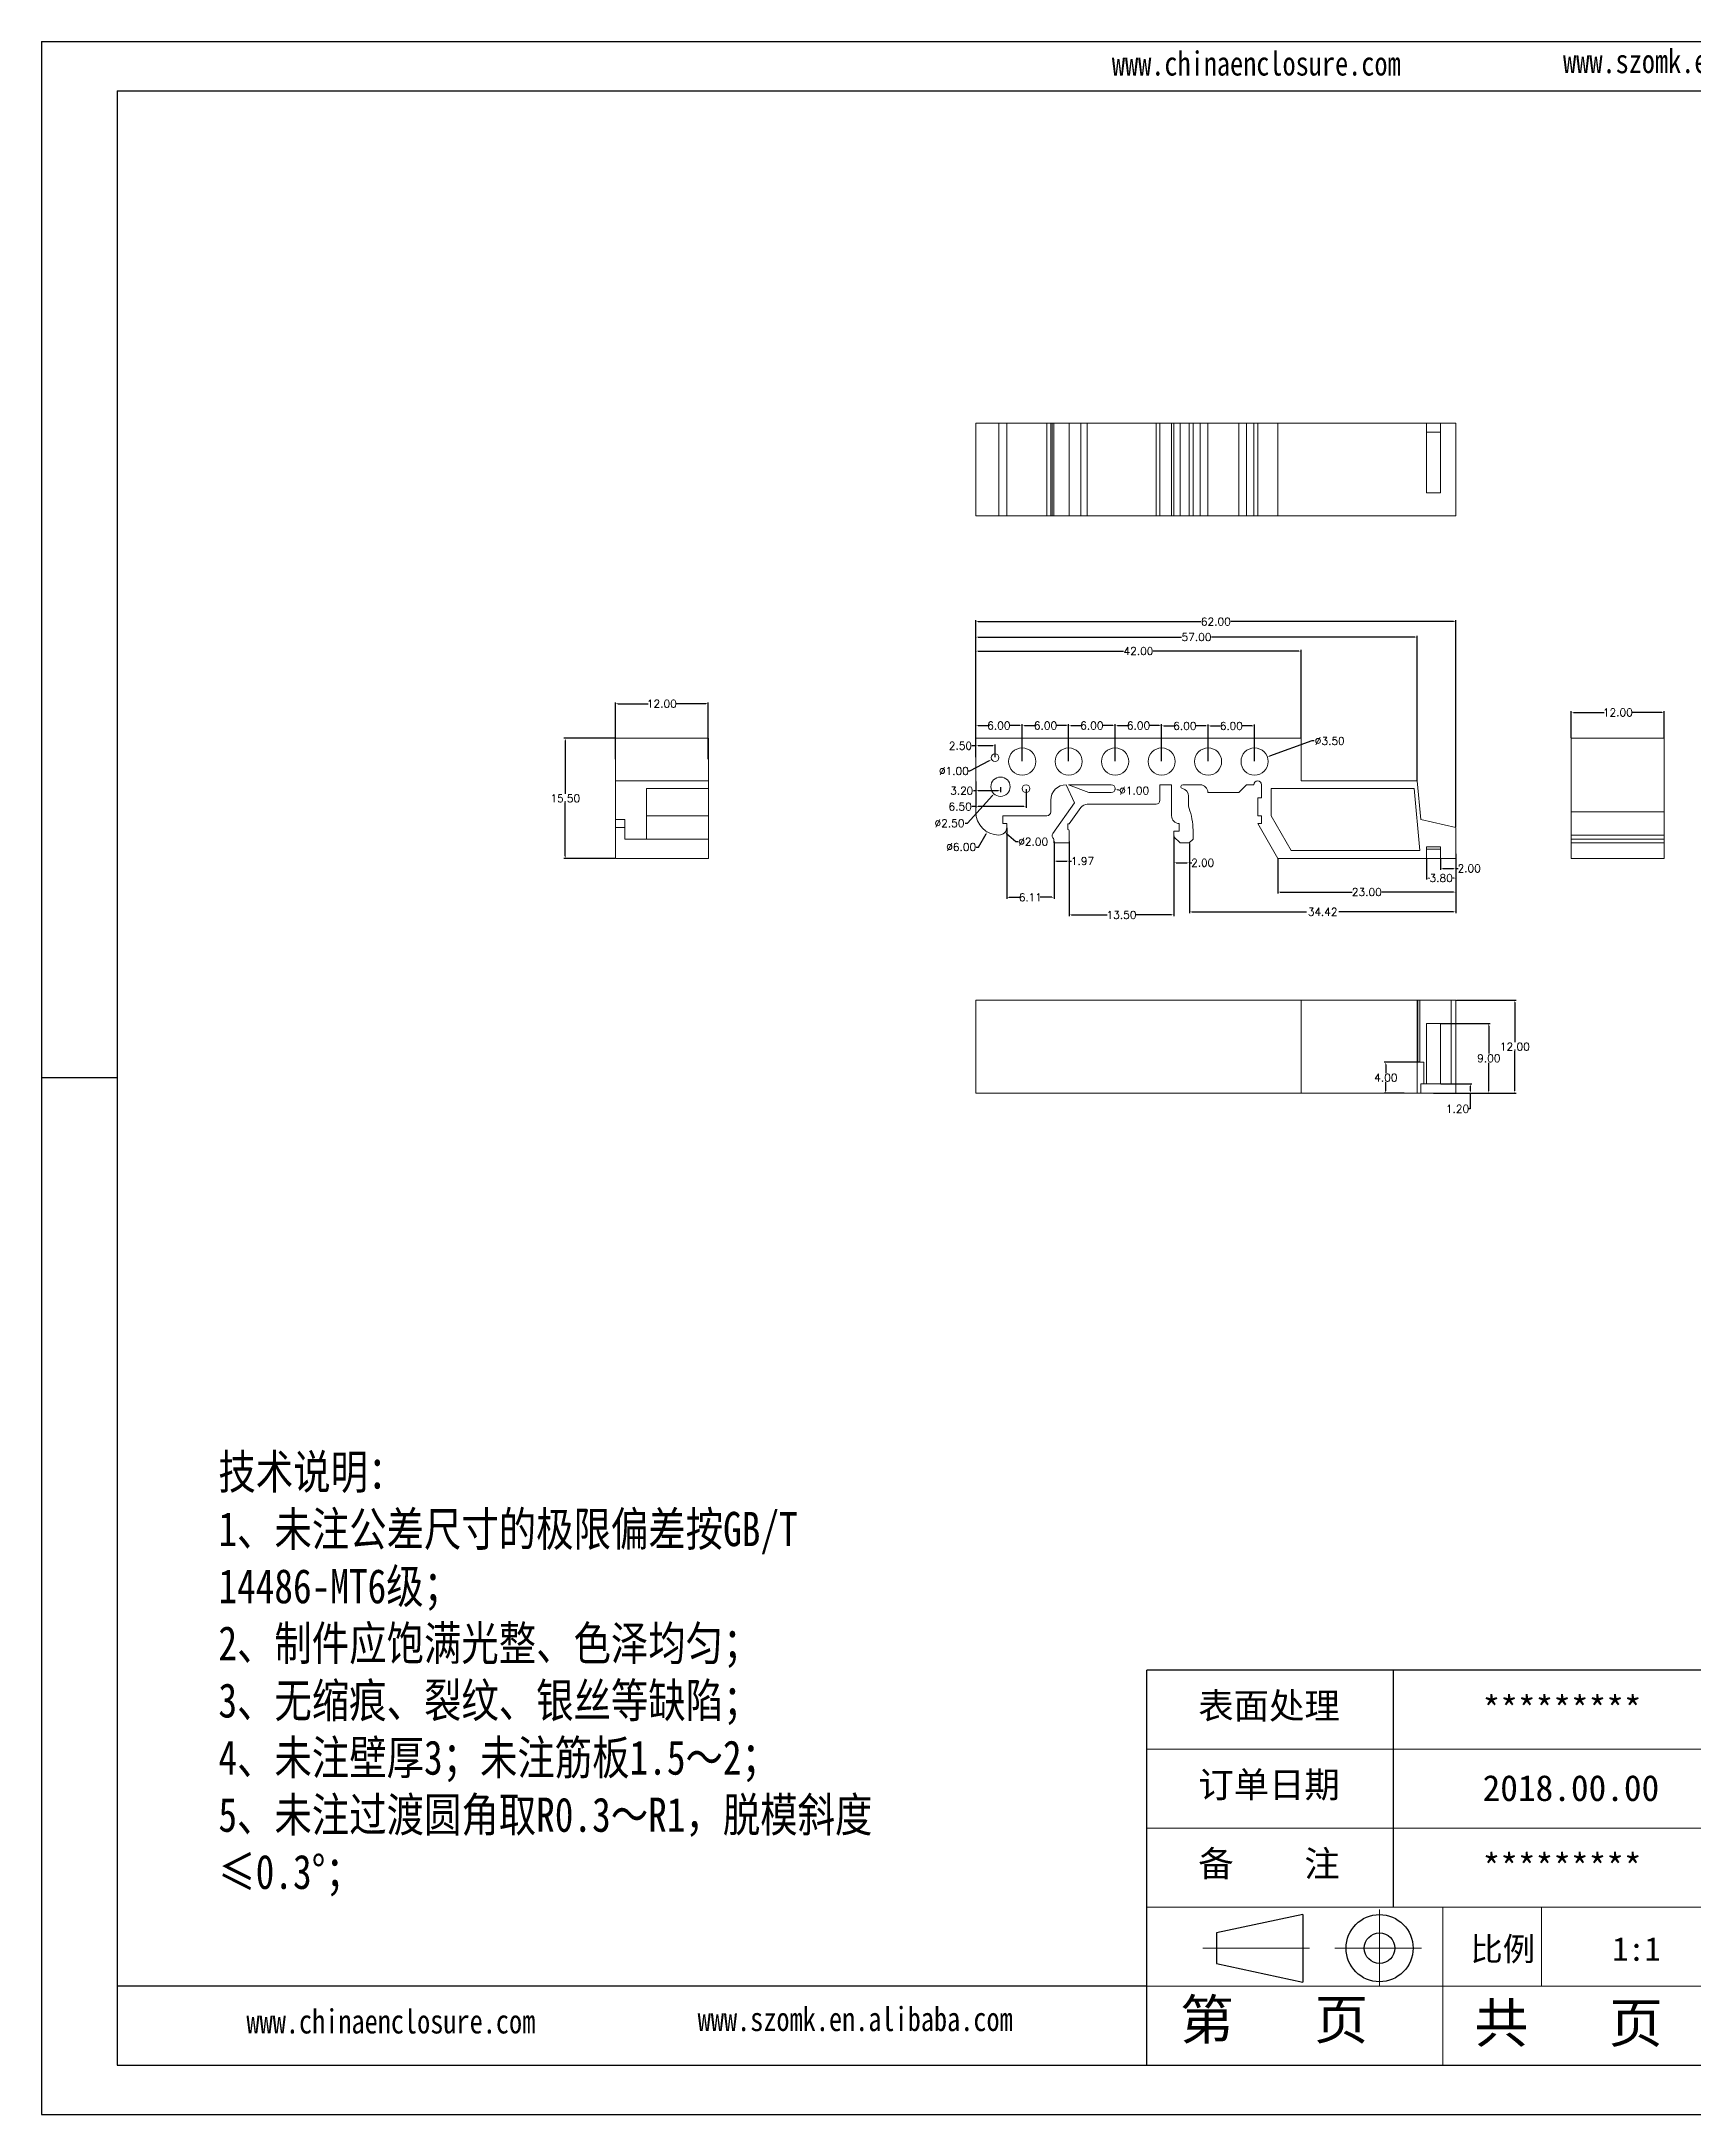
# Model space of a CAD drawing. Header units: inches. Extents: x 1328 to 2905, y 1126 to 1460.
# Drawn here: x 2526.7 to 2739.9, y 1125.7 to 1393.2 of the extents above; entities that cross this region are included whole.
import ezdxf

# ---------------------------------------------------------------- set-up
doc = ezdxf.new("R2010")
doc.units = ezdxf.units.IN
doc.header["$LTSCALE"] = 15
doc.linetypes.add('CENTER2', pattern=[28.575, 19.05, -3.175, 3.175, -3.175])
doc.layers.add('文字', color=81, linetype='Continuous')
for name, color, linetype, lineweight in [('粗实线', 7, 'Continuous', 30), ('细实线', 3, 'Continuous', 9), ('细点划线', 2, 'CENTER2', 9)]:
    doc.layers.add(name, color=color, linetype=linetype, lineweight=lineweight)
doc.styles.get("Standard").update_dxf_attribs({"font": 'txt', "bigfont": 'gbcbig.shx'})
doc.styles.add('宋体', font='', dxfattribs={"width": 0.8, "height": 3.5})
doc.styles.get('宋体').set_extended_font_data('SimSun')
doc.dimstyles.new('1.5', dxfattribs={"dimtxt": 1, "dimasz": 0.3, "dimexe": 0.18, "dimexo": 0.0625, "dimgap": 0.09, "dimtad": 0, "dimtih": 1, "dimtoh": 1, "dimzin": 0, "dimdsep": 46, "dimtxsty": 'Standard', "dimcen": 0, "dimadec": 0, "dimazin": 2, "dimtfac": 1, "dimtofl": 0, "dimtmove": 0, "dimatfit": 3, "dimfxl": 1, "dimtolj": 1, "dimtzin": 0, "dimarcsym": 0})

# ---------------------------------------------------------------- blocks, each defined once
blk = doc.blocks.new('*D175')
at = {"color": 0, "lineweight": -2}
for p, q in [((2647.27, 1303.33), (2647.27, 1318.51)), ((2647.57, 1318.33), (2676.35, 1318.33)), ((2708.97, 1318.33), (2680.19, 1318.33)), ((2709.27, 1291.83), (2709.27, 1318.51))]:
    blk.add_line(p, q, dxfattribs=at)
at = {"color": 0}
for points in [[(2647.57, 1318.38), (2647.57, 1318.28), (2647.27, 1318.33)], [(2708.97, 1318.38), (2708.97, 1318.28), (2709.27, 1318.33)]]:
    blk.add_solid(points, dxfattribs=at)
at = {"layer": 'Defpoints', "color": 0}
for p in [(2647.27, 1318.33), (2647.27, 1303.27), (2709.27, 1291.77)]:
    blk.add_point(p, dxfattribs=at)
at = {"color": 0, "insert": (2678.27, 1318.33), "char_height": 1, "attachment_point": 5}
blk.add_mtext('\\A1;62.00', dxfattribs=at)
blk = doc.blocks.new('*D176')
at = {"color": 0, "lineweight": -2}
for p, q in [((2647.27, 1303.33), (2647.27, 1314.7)), ((2647.57, 1314.52), (2666.35, 1314.52)), ((2688.97, 1314.52), (2670.19, 1314.52)), ((2689.27, 1303.33), (2689.27, 1314.7))]:
    blk.add_line(p, q, dxfattribs=at)
at = {"color": 0}
for points in [[(2647.57, 1314.57), (2647.57, 1314.47), (2647.27, 1314.52)], [(2688.97, 1314.57), (2688.97, 1314.47), (2689.27, 1314.52)]]:
    blk.add_solid(points, dxfattribs=at)
at = {"layer": 'Defpoints', "color": 0}
for p in [(2647.27, 1314.52), (2647.27, 1303.27), (2689.27, 1303.27)]:
    blk.add_point(p, dxfattribs=at)
at = {"color": 0, "insert": (2668.27, 1314.52), "char_height": 1, "attachment_point": 5}
blk.add_mtext('\\A1;42.00', dxfattribs=at)
blk = doc.blocks.new('*D177')
at = {"color": 0, "lineweight": -2}
for p, q in [((2647.27, 1303.33), (2647.27, 1316.51)), ((2647.57, 1316.33), (2673.85, 1316.33)), ((2703.97, 1316.33), (2677.69, 1316.33)), ((2704.27, 1297.83), (2704.27, 1316.51))]:
    blk.add_line(p, q, dxfattribs=at)
at = {"color": 0}
for points in [[(2647.57, 1316.38), (2647.57, 1316.28), (2647.27, 1316.33)], [(2703.97, 1316.38), (2703.97, 1316.28), (2704.27, 1316.33)]]:
    blk.add_solid(points, dxfattribs=at)
at = {"layer": 'Defpoints', "color": 0}
for p in [(2647.27, 1316.33), (2647.27, 1303.27), (2704.27, 1297.77)]:
    blk.add_point(p, dxfattribs=at)
at = {"color": 0, "insert": (2675.77, 1316.33), "char_height": 1, "attachment_point": 5}
blk.add_mtext('\\A1;57.00', dxfattribs=at)
blk = doc.blocks.new('*D178')
at = {"color": 0, "lineweight": -2}
for p, q in [((2647.27, 1301.8), (2647.27, 1305.1)), ((2647.57, 1304.92), (2648.85, 1304.92)), ((2652.97, 1304.92), (2651.69, 1304.92)), ((2653.27, 1300.33), (2653.27, 1305.1))]:
    blk.add_line(p, q, dxfattribs=at)
at = {"color": 0}
for points in [[(2647.57, 1304.97), (2647.57, 1304.87), (2647.27, 1304.92)], [(2652.97, 1304.97), (2652.97, 1304.87), (2653.27, 1304.92)]]:
    blk.add_solid(points, dxfattribs=at)
at = {"layer": 'Defpoints', "color": 0}
for p in [(2653.27, 1304.92), (2647.27, 1301.74), (2653.27, 1300.27)]:
    blk.add_point(p, dxfattribs=at)
at = {"color": 0, "insert": (2650.27, 1304.92), "char_height": 1, "attachment_point": 5}
blk.add_mtext('\\A1;6.00', dxfattribs=at)
blk = doc.blocks.new('*D179')
at = {"color": 0, "lineweight": -2}
for p, q in [((2653.27, 1300.33), (2653.27, 1305.1)), ((2653.57, 1304.92), (2654.85, 1304.92)), ((2658.97, 1304.92), (2657.69, 1304.92)), ((2659.27, 1300.33), (2659.27, 1305.1))]:
    blk.add_line(p, q, dxfattribs=at)
at = {"color": 0}
for points in [[(2653.57, 1304.97), (2653.57, 1304.87), (2653.27, 1304.92)], [(2658.97, 1304.97), (2658.97, 1304.87), (2659.27, 1304.92)]]:
    blk.add_solid(points, dxfattribs=at)
at = {"layer": 'Defpoints', "color": 0}
for p in [(2659.27, 1304.92), (2653.27, 1300.27), (2659.27, 1300.27)]:
    blk.add_point(p, dxfattribs=at)
at = {"color": 0, "insert": (2656.27, 1304.92), "char_height": 1, "attachment_point": 5}
blk.add_mtext('\\A1;6.00', dxfattribs=at)
blk = doc.blocks.new('*D180')
at = {"color": 0, "lineweight": -2}
for p, q in [((2659.27, 1300.33), (2659.27, 1305.1)), ((2659.57, 1304.92), (2660.85, 1304.92)), ((2664.97, 1304.92), (2663.69, 1304.92)), ((2665.27, 1300.33), (2665.27, 1305.1))]:
    blk.add_line(p, q, dxfattribs=at)
at = {"color": 0}
for points in [[(2659.57, 1304.97), (2659.57, 1304.87), (2659.27, 1304.92)], [(2664.97, 1304.97), (2664.97, 1304.87), (2665.27, 1304.92)]]:
    blk.add_solid(points, dxfattribs=at)
at = {"layer": 'Defpoints', "color": 0}
for p in [(2665.27, 1304.92), (2659.27, 1300.27), (2665.27, 1300.27)]:
    blk.add_point(p, dxfattribs=at)
at = {"color": 0, "insert": (2662.27, 1304.92), "char_height": 1, "attachment_point": 5}
blk.add_mtext('\\A1;6.00', dxfattribs=at)
blk = doc.blocks.new('*D181')
at = {"color": 0, "lineweight": -2}
for p, q in [((2665.27, 1300.33), (2665.27, 1305.1)), ((2665.57, 1304.92), (2666.85, 1304.92)), ((2670.97, 1304.92), (2669.69, 1304.92)), ((2671.27, 1300.33), (2671.27, 1305.1))]:
    blk.add_line(p, q, dxfattribs=at)
at = {"color": 0}
for points in [[(2665.57, 1304.97), (2665.57, 1304.87), (2665.27, 1304.92)], [(2670.97, 1304.97), (2670.97, 1304.87), (2671.27, 1304.92)]]:
    blk.add_solid(points, dxfattribs=at)
at = {"layer": 'Defpoints', "color": 0}
for p in [(2671.27, 1304.92), (2665.27, 1300.27), (2671.27, 1300.27)]:
    blk.add_point(p, dxfattribs=at)
at = {"color": 0, "insert": (2668.27, 1304.92), "char_height": 1, "attachment_point": 5}
blk.add_mtext('\\A1;6.00', dxfattribs=at)
blk = doc.blocks.new('*D182')
at = {"color": 0, "lineweight": -2}
for p, q in [((2671.27, 1300.33), (2671.27, 1305.05)), ((2671.57, 1304.87), (2672.85, 1304.87)), ((2676.97, 1304.87), (2675.69, 1304.87)), ((2677.27, 1300.33), (2677.27, 1305.05))]:
    blk.add_line(p, q, dxfattribs=at)
at = {"color": 0}
for points in [[(2671.57, 1304.92), (2671.57, 1304.82), (2671.27, 1304.87)], [(2676.97, 1304.92), (2676.97, 1304.82), (2677.27, 1304.87)]]:
    blk.add_solid(points, dxfattribs=at)
at = {"layer": 'Defpoints', "color": 0}
for p in [(2677.27, 1304.87), (2671.27, 1300.27), (2677.27, 1300.27)]:
    blk.add_point(p, dxfattribs=at)
at = {"color": 0, "insert": (2674.27, 1304.87), "char_height": 1, "attachment_point": 5}
blk.add_mtext('\\A1;6.00', dxfattribs=at)
blk = doc.blocks.new('*D183')
at = {"color": 0, "lineweight": -2}
for p, q in [((2677.27, 1300.33), (2677.27, 1305.05)), ((2677.57, 1304.87), (2678.85, 1304.87)), ((2682.97, 1304.87), (2681.69, 1304.87)), ((2683.27, 1300.33), (2683.27, 1305.05))]:
    blk.add_line(p, q, dxfattribs=at)
at = {"color": 0}
for points in [[(2677.57, 1304.92), (2677.57, 1304.82), (2677.27, 1304.87)], [(2682.97, 1304.92), (2682.97, 1304.82), (2683.27, 1304.87)]]:
    blk.add_solid(points, dxfattribs=at)
at = {"layer": 'Defpoints', "color": 0}
for p in [(2683.27, 1304.87), (2677.27, 1300.27), (2683.27, 1300.27)]:
    blk.add_point(p, dxfattribs=at)
at = {"color": 0, "insert": (2680.27, 1304.87), "char_height": 1, "attachment_point": 5}
blk.add_mtext('\\A1;6.00', dxfattribs=at)
blk = doc.blocks.new('*D184')
at = {"color": 0, "lineweight": -2}
for p, q in [((2647.27, 1302.3), (2646.79, 1302.3)), ((2647.27, 1300.83), (2647.27, 1302.48)), ((2649.47, 1302.3), (2647.57, 1302.3)), ((2649.77, 1300.83), (2649.77, 1302.48))]:
    blk.add_line(p, q, dxfattribs=at)
at = {"color": 0}
for points in [[(2647.57, 1302.35), (2647.57, 1302.25), (2647.27, 1302.3)], [(2649.47, 1302.35), (2649.47, 1302.25), (2649.77, 1302.3)]]:
    blk.add_solid(points, dxfattribs=at)
at = {"layer": 'Defpoints', "color": 0}
for p in [(2647.27, 1302.3), (2647.27, 1300.77), (2649.77, 1300.77)]:
    blk.add_point(p, dxfattribs=at)
at = {"color": 0, "insert": (2645.29, 1302.3), "char_height": 1, "attachment_point": 5}
blk.add_mtext('\\A1;2.50', dxfattribs=at)
blk = doc.blocks.new('*D185')
at = {"color": 0, "lineweight": -2}
for p, q in [((2647.27, 1296.5), (2646.97, 1296.5)), ((2647.27, 1296.96), (2647.27, 1296.32)), ((2650.17, 1296.5), (2647.57, 1296.5)), ((2650.47, 1296.96), (2650.47, 1296.32))]:
    blk.add_line(p, q, dxfattribs=at)
at = {"color": 0}
for points in [[(2647.57, 1296.55), (2647.57, 1296.45), (2647.27, 1296.5)], [(2650.17, 1296.55), (2650.17, 1296.45), (2650.47, 1296.5)]]:
    blk.add_solid(points, dxfattribs=at)
at = {"layer": 'Defpoints', "color": 0}
for p in [(2647.27, 1297.02), (2647.27, 1296.5), (2650.47, 1297.02)]:
    blk.add_point(p, dxfattribs=at)
at = {"color": 0, "insert": (2645.46, 1296.5), "char_height": 1, "attachment_point": 5}
blk.add_mtext('\\A1;3.20', dxfattribs=at)
blk = doc.blocks.new('*D186')
at = {"color": 0, "lineweight": -2}
for p, q in [((2647.27, 1297.68), (2647.27, 1294.28)), ((2653.77, 1296.71), (2653.77, 1294.28)), ((2647.27, 1294.46), (2646.77, 1294.46)), ((2653.47, 1294.46), (2647.57, 1294.46))]:
    blk.add_line(p, q, dxfattribs=at)
at = {"color": 0}
for points in [[(2647.57, 1294.51), (2647.57, 1294.41), (2647.27, 1294.46)], [(2653.47, 1294.51), (2653.47, 1294.41), (2653.77, 1294.46)]]:
    blk.add_solid(points, dxfattribs=at)
at = {"layer": 'Defpoints', "color": 0}
for p in [(2647.27, 1297.74), (2653.77, 1296.77), (2653.77, 1294.46)]:
    blk.add_point(p, dxfattribs=at)
at = {"color": 0, "insert": (2645.26, 1294.46), "char_height": 1, "attachment_point": 5}
blk.add_mtext('\\A1;6.50', dxfattribs=at)
blk = doc.blocks.new('*D187')
at = {"color": 0, "lineweight": -2}
for p, q in [((2646.51, 1299.05), (2649.06, 1300.4)), ((2646.21, 1299.05), (2646.51, 1299.05))]:
    blk.add_line(p, q, dxfattribs=at)
at = {"color": 0}
blk.add_solid([(2649.04, 1300.44), (2649.09, 1300.35), (2649.33, 1300.54)], dxfattribs=at)
at = {"layer": 'Defpoints', "color": 0}
for p in [(2649.33, 1300.54), (2650.21, 1301.01)]:
    blk.add_point(p, dxfattribs=at)
at = {"color": 0, "insert": (2644.45, 1299.05), "char_height": 1, "attachment_point": 5}
blk.add_mtext('\\A1;∅1.00', dxfattribs=at)
blk = doc.blocks.new('*D188')
at = {"color": 0, "lineweight": -2}
for p, q in [((2646.19, 1292.31), (2649.43, 1295.87)), ((2645.89, 1292.31), (2646.19, 1292.31))]:
    blk.add_line(p, q, dxfattribs=at)
at = {"color": 0}
blk.add_solid([(2649.39, 1295.91), (2649.47, 1295.84), (2649.63, 1296.1)], dxfattribs=at)
at = {"layer": 'Defpoints', "color": 0}
for p in [(2651.31, 1297.95), (2649.63, 1296.1)]:
    blk.add_point(p, dxfattribs=at)
at = {"color": 0, "insert": (2643.88, 1292.31), "char_height": 1, "attachment_point": 5}
blk.add_mtext('\\A1;∅2.50', dxfattribs=at)
blk = doc.blocks.new('*D189')
at = {"color": 0, "lineweight": -2}
for p, q in [((2690.66, 1302.93), (2685.2, 1300.97)), ((2690.96, 1302.93), (2690.66, 1302.93))]:
    blk.add_line(p, q, dxfattribs=at)
at = {"color": 0}
blk.add_solid([(2685.18, 1301.01), (2685.22, 1300.92), (2684.92, 1300.86)], dxfattribs=at)
at = {"layer": 'Defpoints', "color": 0}
for p in [(2684.92, 1300.86), (2681.62, 1299.68)]:
    blk.add_point(p, dxfattribs=at)
at = {"color": 0, "insert": (2692.97, 1302.93), "char_height": 1, "attachment_point": 5}
blk.add_mtext('\\A1;∅3.50', dxfattribs=at)
blk = doc.blocks.new('*D213')
at = {"color": 0, "lineweight": -2}
for p, q in [((2724.16, 1303.33), (2724.16, 1306.78)), ((2724.46, 1306.6), (2728.4, 1306.6)), ((2735.86, 1306.6), (2731.91, 1306.6)), ((2736.16, 1303.33), (2736.16, 1306.78))]:
    blk.add_line(p, q, dxfattribs=at)
at = {"color": 0}
for points in [[(2724.46, 1306.65), (2724.46, 1306.55), (2724.16, 1306.6)], [(2735.86, 1306.65), (2735.86, 1306.55), (2736.16, 1306.6)]]:
    blk.add_solid(points, dxfattribs=at)
at = {"layer": 'Defpoints', "color": 0}
for p in [(2736.16, 1306.6), (2724.16, 1303.27), (2736.16, 1303.27)]:
    blk.add_point(p, dxfattribs=at)
at = {"color": 0, "insert": (2730.16, 1306.6), "char_height": 1, "attachment_point": 5}
blk.add_mtext('\\A1;12.00', dxfattribs=at)
blk = doc.blocks.new('*D214')
at = {"color": 0, "lineweight": -2}
for p, q in [((2709.33, 1269.48), (2717.05, 1269.48)), ((2716.87, 1269.18), (2716.87, 1264.07)), ((2716.87, 1257.78), (2716.87, 1262.89)), ((2709.33, 1257.48), (2717.05, 1257.48))]:
    blk.add_line(p, q, dxfattribs=at)
at = {"color": 0}
for points in [[(2716.82, 1269.18), (2716.92, 1269.18), (2716.87, 1269.48)], [(2716.82, 1257.78), (2716.92, 1257.78), (2716.87, 1257.48)]]:
    blk.add_solid(points, dxfattribs=at)
at = {"layer": 'Defpoints', "color": 0}
for p in [(2709.27, 1269.48), (2716.87, 1269.48), (2709.27, 1257.48)]:
    blk.add_point(p, dxfattribs=at)
at = {"color": 0, "insert": (2716.87, 1263.48), "char_height": 1, "attachment_point": 5}
blk.add_mtext('\\A1;12.00', dxfattribs=at)
blk = doc.blocks.new('*D215')
at = {"color": 0, "lineweight": -2}
for p, q in [((2707.07, 1257.48), (2711.3, 1257.48)), ((2707.33, 1258.68), (2711.3, 1258.68)), ((2711.12, 1258.38), (2711.12, 1257.78)), ((2711.12, 1257.48), (2711.12, 1255.45)), ((2711.12, 1255.45), (2710.82, 1255.45))]:
    blk.add_line(p, q, dxfattribs=at)
at = {"color": 0}
for points in [[(2711.07, 1258.38), (2711.17, 1258.38), (2711.12, 1258.68)], [(2711.07, 1257.78), (2711.17, 1257.78), (2711.12, 1257.48)]]:
    blk.add_solid(points, dxfattribs=at)
at = {"layer": 'Defpoints', "color": 0}
for p in [(2707.01, 1257.48), (2707.27, 1258.68), (2711.12, 1258.68)]:
    blk.add_point(p, dxfattribs=at)
at = {"color": 0, "insert": (2709.48, 1255.45), "char_height": 1, "attachment_point": 5}
blk.add_mtext('\\A1;1.20', dxfattribs=at)
blk = doc.blocks.new('*D216')
at = {"color": 0, "lineweight": -2}
for p, q in [((2707.33, 1266.48), (2713.68, 1266.48)), ((2713.5, 1266.18), (2713.5, 1262.57)), ((2713.5, 1257.78), (2713.5, 1261.39)), ((2706.37, 1257.48), (2713.68, 1257.48))]:
    blk.add_line(p, q, dxfattribs=at)
at = {"color": 0}
for points in [[(2713.45, 1266.18), (2713.55, 1266.18), (2713.5, 1266.48)], [(2713.45, 1257.78), (2713.55, 1257.78), (2713.5, 1257.48)]]:
    blk.add_solid(points, dxfattribs=at)
at = {"layer": 'Defpoints', "color": 0}
for p in [(2707.27, 1266.48), (2713.5, 1266.48), (2706.31, 1257.48)]:
    blk.add_point(p, dxfattribs=at)
at = {"color": 0, "insert": (2713.5, 1261.98), "char_height": 1, "attachment_point": 5}
blk.add_mtext('\\A1;9.00', dxfattribs=at)
blk = doc.blocks.new('*D218')
at = {"color": 0, "lineweight": -2}
for p, q in [((2704.54, 1261.48), (2700.02, 1261.48)), ((2700.2, 1261.18), (2700.2, 1260.07)), ((2702.6, 1257.48), (2700.02, 1257.48)), ((2700.2, 1257.78), (2700.2, 1258.89))]:
    blk.add_line(p, q, dxfattribs=at)
at = {"color": 0}
for points in [[(2700.15, 1261.18), (2700.25, 1261.18), (2700.2, 1261.48)], [(2700.15, 1257.78), (2700.25, 1257.78), (2700.2, 1257.48)]]:
    blk.add_solid(points, dxfattribs=at)
at = {"layer": 'Defpoints', "color": 0}
for p in [(2704.61, 1261.48), (2700.2, 1257.48), (2702.66, 1257.48)]:
    blk.add_point(p, dxfattribs=at)
at = {"color": 0, "insert": (2700.2, 1259.48), "char_height": 1, "attachment_point": 5}
blk.add_mtext('\\A1;4.00', dxfattribs=at)
blk = doc.blocks.new('*D219')
at = {"color": 0, "lineweight": -2}
for p, q in [((2707.27, 1287.71), (2707.27, 1286.29)), ((2709.27, 1287.71), (2709.27, 1286.29)), ((2707.57, 1286.47), (2708.97, 1286.47)), ((2709.27, 1286.47), (2709.57, 1286.47))]:
    blk.add_line(p, q, dxfattribs=at)
at = {"color": 0}
for points in [[(2707.57, 1286.52), (2707.57, 1286.42), (2707.27, 1286.47)], [(2708.97, 1286.52), (2708.97, 1286.42), (2709.27, 1286.47)]]:
    blk.add_solid(points, dxfattribs=at)
at = {"layer": 'Defpoints', "color": 0}
for p in [(2707.27, 1287.77), (2709.27, 1287.77), (2707.27, 1286.47)]:
    blk.add_point(p, dxfattribs=at)
at = {"color": 0, "insert": (2710.99, 1286.47), "char_height": 1, "attachment_point": 5}
blk.add_mtext('\\A1;2.00', dxfattribs=at)
blk = doc.blocks.new('*D220')
at = {"color": 0, "lineweight": -2}
for p, q in [((2705.47, 1287.71), (2705.47, 1285.05)), ((2709.27, 1288.34), (2709.27, 1285.05)), ((2705.77, 1285.23), (2705.86, 1285.23)), ((2708.97, 1285.23), (2708.88, 1285.23))]:
    blk.add_line(p, q, dxfattribs=at)
at = {"color": 0}
for points in [[(2705.77, 1285.28), (2705.77, 1285.18), (2705.47, 1285.23)], [(2708.97, 1285.28), (2708.97, 1285.18), (2709.27, 1285.23)]]:
    blk.add_solid(points, dxfattribs=at)
at = {"layer": 'Defpoints', "color": 0}
for p in [(2705.47, 1287.77), (2709.27, 1288.4), (2705.47, 1285.23)]:
    blk.add_point(p, dxfattribs=at)
at = {"color": 0, "insert": (2707.37, 1285.23), "char_height": 1, "attachment_point": 5}
blk.add_mtext('\\A1;3.80', dxfattribs=at)
blk = doc.blocks.new('*D221')
at = {"color": 0, "lineweight": -2}
for p, q in [((2686.27, 1287.71), (2686.27, 1283.24)), ((2709.27, 1288.28), (2709.27, 1283.24)), ((2686.57, 1283.42), (2695.85, 1283.42)), ((2708.97, 1283.42), (2699.69, 1283.42))]:
    blk.add_line(p, q, dxfattribs=at)
at = {"color": 0}
for points in [[(2686.57, 1283.47), (2686.57, 1283.37), (2686.27, 1283.42)], [(2708.97, 1283.47), (2708.97, 1283.37), (2709.27, 1283.42)]]:
    blk.add_solid(points, dxfattribs=at)
at = {"layer": 'Defpoints', "color": 0}
for p in [(2686.27, 1287.77), (2709.27, 1288.34), (2686.27, 1283.42)]:
    blk.add_point(p, dxfattribs=at)
at = {"color": 0, "insert": (2697.77, 1283.42), "char_height": 1, "attachment_point": 5}
blk.add_mtext('\\A1;23.00', dxfattribs=at)
blk = doc.blocks.new('*D222')
at = {"color": 0, "lineweight": -2}
for p, q in [((2674.85, 1289.71), (2674.85, 1280.69)), ((2709.27, 1288.34), (2709.27, 1280.69)), ((2675.15, 1280.87), (2689.97, 1280.87)), ((2708.97, 1280.87), (2694.15, 1280.87))]:
    blk.add_line(p, q, dxfattribs=at)
at = {"color": 0}
for points in [[(2675.15, 1280.92), (2675.15, 1280.82), (2674.85, 1280.87)], [(2708.97, 1280.92), (2708.97, 1280.82), (2709.27, 1280.87)]]:
    blk.add_solid(points, dxfattribs=at)
at = {"layer": 'Defpoints', "color": 0}
for p in [(2674.85, 1289.77), (2709.27, 1288.4), (2674.85, 1280.87)]:
    blk.add_point(p, dxfattribs=at)
at = {"color": 0, "insert": (2692.06, 1280.87), "char_height": 1, "attachment_point": 5}
blk.add_mtext('\\A1;34.42', dxfattribs=at)
blk = doc.blocks.new('*D224')
at = {"color": 0, "lineweight": -2}
for p, q in [((2659.35, 1289.71), (2659.35, 1280.3)), ((2672.85, 1290.51), (2672.85, 1280.3)), ((2659.65, 1280.48), (2664.26, 1280.48)), ((2672.55, 1280.48), (2667.94, 1280.48))]:
    blk.add_line(p, q, dxfattribs=at)
at = {"color": 0}
for points in [[(2659.65, 1280.53), (2659.65, 1280.43), (2659.35, 1280.48)], [(2672.55, 1280.53), (2672.55, 1280.43), (2672.85, 1280.48)]]:
    blk.add_solid(points, dxfattribs=at)
at = {"layer": 'Defpoints', "color": 0}
for p in [(2659.35, 1289.77), (2672.85, 1290.57), (2659.35, 1280.48)]:
    blk.add_point(p, dxfattribs=at)
at = {"color": 0, "insert": (2666.1, 1280.48), "char_height": 1, "attachment_point": 5}
blk.add_mtext('\\A1;13.50', dxfattribs=at)
blk = doc.blocks.new('*D225')
at = {"color": 0, "lineweight": -2}
for p, q in [((2672.85, 1290.7), (2672.85, 1287.02)), ((2674.85, 1289.71), (2674.85, 1287.02)), ((2673.15, 1287.2), (2674.55, 1287.2)), ((2674.85, 1287.2), (2675.15, 1287.2))]:
    blk.add_line(p, q, dxfattribs=at)
at = {"color": 0}
for points in [[(2673.15, 1287.25), (2673.15, 1287.15), (2672.85, 1287.2)], [(2674.55, 1287.25), (2674.55, 1287.15), (2674.85, 1287.2)]]:
    blk.add_solid(points, dxfattribs=at)
at = {"layer": 'Defpoints', "color": 0}
for p in [(2672.85, 1290.76), (2674.85, 1289.77), (2674.85, 1287.2)]:
    blk.add_point(p, dxfattribs=at)
at = {"color": 0, "insert": (2676.57, 1287.2), "char_height": 1, "attachment_point": 5}
blk.add_mtext('\\A1;2.00', dxfattribs=at)
blk = doc.blocks.new('*D226')
at = {"color": 0, "lineweight": -2}
for p, q in [((2651.27, 1291.71), (2651.27, 1282.57)), ((2657.38, 1289.71), (2657.38, 1282.57)), ((2651.57, 1282.75), (2653.07, 1282.75)), ((2657.08, 1282.75), (2655.58, 1282.75))]:
    blk.add_line(p, q, dxfattribs=at)
at = {"color": 0}
for points in [[(2651.57, 1282.8), (2651.57, 1282.7), (2651.27, 1282.75)], [(2657.08, 1282.8), (2657.08, 1282.7), (2657.38, 1282.75)]]:
    blk.add_solid(points, dxfattribs=at)
at = {"layer": 'Defpoints', "color": 0}
for p in [(2651.27, 1291.77), (2657.38, 1289.77), (2657.38, 1282.75)]:
    blk.add_point(p, dxfattribs=at)
at = {"color": 0, "insert": (2654.32, 1282.75), "char_height": 1, "attachment_point": 5}
blk.add_mtext('\\A1;6.11', dxfattribs=at)
blk = doc.blocks.new('*D227')
at = {"color": 0, "lineweight": -2}
for p, q in [((2657.38, 1289.96), (2657.38, 1287.24)), ((2659.35, 1289.96), (2659.35, 1287.24)), ((2657.68, 1287.42), (2659.05, 1287.42)), ((2659.35, 1287.42), (2659.65, 1287.42))]:
    blk.add_line(p, q, dxfattribs=at)
at = {"color": 0}
for points in [[(2657.68, 1287.47), (2657.68, 1287.37), (2657.38, 1287.42)], [(2659.05, 1287.47), (2659.05, 1287.37), (2659.35, 1287.42)]]:
    blk.add_solid(points, dxfattribs=at)
at = {"layer": 'Defpoints', "color": 0}
for p in [(2657.38, 1290.02), (2659.35, 1290.02), (2659.35, 1287.42)]:
    blk.add_point(p, dxfattribs=at)
at = {"color": 0, "insert": (2661.07, 1287.42), "char_height": 1, "attachment_point": 5}
blk.add_mtext('\\A1;1.97', dxfattribs=at)
blk = doc.blocks.new('*D228')
at = {"color": 0, "lineweight": -2}
for p, q in [((2647.61, 1289.24), (2648.6, 1290.92)), ((2647.31, 1289.24), (2647.61, 1289.24))]:
    blk.add_line(p, q, dxfattribs=at)
at = {"color": 0}
blk.add_solid([(2648.56, 1290.95), (2648.64, 1290.9), (2648.75, 1291.18)], dxfattribs=at)
at = {"layer": 'Defpoints', "color": 0}
for p in [(2651.79, 1296.36), (2648.75, 1291.18)]:
    blk.add_point(p, dxfattribs=at)
at = {"color": 0, "insert": (2645.39, 1289.24), "char_height": 1, "attachment_point": 5}
blk.add_mtext('\\A1;∅6.00', dxfattribs=at)
blk = doc.blocks.new('*D229')
at = {"color": 0, "lineweight": -2}
for p, q in [((2652.47, 1289.92), (2651.26, 1290.93)), ((2652.77, 1289.92), (2652.47, 1289.92))]:
    blk.add_line(p, q, dxfattribs=at)
at = {"color": 0}
blk.add_solid([(2651.3, 1290.97), (2651.23, 1290.9), (2651.04, 1291.13)], dxfattribs=at)
at = {"layer": 'Defpoints', "color": 0}
for p in [(2649.5, 1292.42), (2651.04, 1291.13)]:
    blk.add_point(p, dxfattribs=at)
at = {"color": 0, "insert": (2654.7, 1289.92), "char_height": 1, "attachment_point": 5}
blk.add_mtext('\\A1;∅2.00', dxfattribs=at)
blk = doc.blocks.new('*D230')
at = {"color": 0, "lineweight": -2}
blk.add_line((2665.96, 1296.52), (2665.55, 1296.61), dxfattribs=at)
at = {"color": 0}
blk.add_solid([(2665.56, 1296.65), (2665.54, 1296.56), (2665.26, 1296.67)], dxfattribs=at)
at = {"layer": 'Defpoints', "color": 0}
for p in [(2664.28, 1296.88), (2665.26, 1296.67)]:
    blk.add_point(p, dxfattribs=at)
at = {"color": 0, "insert": (2667.72, 1296.52), "char_height": 1, "attachment_point": 5}
blk.add_mtext('\\A1;∅1.00', dxfattribs=at)
blk = doc.blocks.new('*D232')
at = {"color": 0, "lineweight": -2}
for p, q in [((2600.69, 1303.27), (2594.11, 1303.27)), ((2594.29, 1302.97), (2594.29, 1296.11)), ((2594.29, 1288.07), (2594.29, 1294.93)), ((2600.69, 1287.77), (2594.11, 1287.77))]:
    blk.add_line(p, q, dxfattribs=at)
at = {"color": 0}
for points in [[(2594.24, 1302.97), (2594.34, 1302.97), (2594.29, 1303.27)], [(2594.24, 1288.07), (2594.34, 1288.07), (2594.29, 1287.77)]]:
    blk.add_solid(points, dxfattribs=at)
at = {"layer": 'Defpoints', "color": 0}
for p in [(2594.29, 1303.27), (2600.75, 1303.27), (2600.75, 1287.77)]:
    blk.add_point(p, dxfattribs=at)
at = {"color": 0, "insert": (2594.29, 1295.52), "char_height": 1, "attachment_point": 5}
blk.add_mtext('\\A1;15.50', dxfattribs=at)
blk = doc.blocks.new('*D233')
at = {"color": 0, "lineweight": -2}
for p, q in [((2600.75, 1300.58), (2600.75, 1307.91)), ((2601.05, 1307.73), (2605, 1307.73)), ((2612.45, 1307.73), (2608.51, 1307.73)), ((2612.75, 1300.58), (2612.75, 1307.91))]:
    blk.add_line(p, q, dxfattribs=at)
at = {"color": 0}
for points in [[(2601.05, 1307.78), (2601.05, 1307.68), (2600.75, 1307.73)], [(2612.45, 1307.78), (2612.45, 1307.68), (2612.75, 1307.73)]]:
    blk.add_solid(points, dxfattribs=at)
at = {"layer": 'Defpoints', "color": 0}
for p in [(2612.75, 1307.73), (2600.75, 1300.52), (2612.75, 1300.52)]:
    blk.add_point(p, dxfattribs=at)
at = {"color": 0, "insert": (2606.75, 1307.73), "char_height": 1, "attachment_point": 5}
blk.add_mtext('\\A1;12.00', dxfattribs=at)

msp = doc.modelspace()

# ---------------------------------------------------------------- linework, layer by layer
for p, q in [((2526.66, 1393.201), (2905.044, 1393.201)), ((2526.66, 1393.201), (2526.66, 1125.657)), ((2536.451, 1386.831), (2898.674, 1386.831)), ((2536.451, 1386.831), (2536.451, 1132.027)), ((2536.451, 1259.429), (2526.66, 1259.429)), ((2526.66, 1249.52), (2526.66, 1125.657)), ((2745.791, 1182.988), (2669.35, 1182.988)), ((2669.35, 1132.027), (2669.35, 1182.988)), ((2701.201, 1152.411), (2701.201, 1182.988)), ((2669.35, 1142.219), (2536.451, 1142.219)), ((2536.451, 1132.027), (2898.674, 1132.027)), ((2526.66, 1125.657), (2905.044, 1125.657)), ((2526.66, 1125.657), (2701.838, 1125.657))]:
    msp.add_line(p, q)
at = {"color": 7, "linetype": 'Continuous', "lineweight": 15}
for p, q in [((2647.27, 1331.959), (2647.27, 1343.959)), ((2647.27, 1343.959), (2650.27, 1343.959)), ((2650.27, 1343.959), (2650.27, 1331.959)), ((2650.27, 1343.959), (2651.27, 1343.959)), ((2651.27, 1343.959), (2651.27, 1331.959)), ((2656.454, 1343.959), (2651.27, 1343.959)), ((2656.454, 1331.959), (2656.454, 1343.959)), ((2656.454, 1343.959), (2656.954, 1343.959)), ((2656.954, 1343.959), (2656.954, 1331.959)), ((2656.954, 1343.959), (2657.145, 1343.959)), ((2657.145, 1343.959), (2657.145, 1331.959)), ((2657.145, 1343.959), (2657.376, 1343.959)), ((2657.376, 1331.959), (2657.376, 1343.959)), ((2659.346, 1343.959), (2657.376, 1343.959)), ((2659.346, 1331.959), (2659.346, 1343.959)), ((2660.857, 1343.959), (2659.346, 1343.959)), ((2660.857, 1331.959), (2660.857, 1343.959)), ((2660.857, 1343.959), (2661.673, 1343.959)), ((2661.673, 1343.959), (2661.673, 1331.959)), ((2670.548, 1343.959), (2661.673, 1343.959)), ((2670.548, 1331.959), (2670.548, 1343.959)), ((2670.548, 1343.959), (2671.048, 1343.959)), ((2671.048, 1343.959), (2671.048, 1331.959)), ((2672.548, 1343.959), (2671.048, 1343.959)), ((2672.548, 1331.959), (2672.548, 1343.959)), ((2672.548, 1343.959), (2672.846, 1343.959)), ((2672.846, 1331.959), (2672.846, 1343.959)), ((2672.846, 1343.959), (2673.646, 1343.959)), ((2673.646, 1343.959), (2673.646, 1331.959)), ((2674.846, 1343.959), (2673.646, 1343.959)), ((2674.846, 1331.959), (2674.846, 1343.959)), ((2674.846, 1343.959), (2675.346, 1343.959)), ((2675.346, 1343.959), (2675.346, 1331.959)), ((2676.246, 1343.959), (2675.346, 1343.959)), ((2676.246, 1331.959), (2676.246, 1343.959)), ((2676.246, 1343.959), (2677.246, 1343.959)), ((2677.246, 1331.959), (2677.246, 1343.959)), ((2681.246, 1343.959), (2677.246, 1343.959)), ((2681.246, 1331.959), (2681.246, 1343.959)), ((2681.246, 1343.959), (2682.246, 1343.959)), ((2682.246, 1331.959), (2682.246, 1343.959)), ((2683.172, 1343.959), (2682.246, 1343.959)), ((2683.172, 1331.959), (2683.172, 1343.959)), ((2683.672, 1343.959), (2683.172, 1343.959)), ((2683.672, 1331.959), (2683.672, 1343.959)), ((2686.27, 1343.959), (2683.672, 1343.959)), ((2686.27, 1331.959), (2686.27, 1343.959)), ((2686.27, 1343.959), (2705.47, 1343.959)), ((2705.47, 1334.959), (2705.47, 1343.959)), ((2707.27, 1343.959), (2705.47, 1343.959)), ((2707.27, 1334.959), (2707.27, 1343.959)), ((2707.27, 1343.959), (2709.27, 1343.959)), ((2709.27, 1343.959), (2709.27, 1331.959)), ((2705.47, 1342.759), (2707.27, 1342.759)), ((2705.47, 1334.959), (2707.27, 1334.959)), ((2650.27, 1331.959), (2647.27, 1331.959)), ((2651.27, 1331.959), (2650.27, 1331.959)), ((2651.27, 1331.959), (2656.454, 1331.959)), ((2656.954, 1331.959), (2656.454, 1331.959)), ((2657.145, 1331.959), (2656.954, 1331.959)), ((2657.376, 1331.959), (2657.145, 1331.959)), ((2659.346, 1331.959), (2657.376, 1331.959)), ((2659.346, 1331.959), (2660.857, 1331.959)), ((2661.673, 1331.959), (2660.857, 1331.959)), ((2661.673, 1331.959), (2670.548, 1331.959)), ((2671.048, 1331.959), (2670.548, 1331.959)), ((2671.048, 1331.959), (2672.548, 1331.959)), ((2672.846, 1331.959), (2672.548, 1331.959)), ((2673.646, 1331.959), (2672.846, 1331.959)), ((2674.846, 1331.959), (2673.646, 1331.959)), ((2675.346, 1331.959), (2674.846, 1331.959)), ((2676.246, 1331.959), (2675.346, 1331.959)), ((2677.246, 1331.959), (2676.246, 1331.959)), ((2681.246, 1331.959), (2677.246, 1331.959)), ((2682.246, 1331.959), (2681.246, 1331.959)), ((2683.172, 1331.959), (2682.246, 1331.959)), ((2683.672, 1331.959), (2683.172, 1331.959)), ((2686.27, 1331.959), (2683.672, 1331.959)), ((2686.27, 1331.959), (2709.27, 1331.959)), ((2612.755, 1303.272), (2600.755, 1303.272)), ((2600.755, 1303.272), (2600.755, 1297.772)), ((2612.755, 1303.272), (2612.755, 1297.772)), ((2647.27, 1303.272), (2647.27, 1293.772)), ((2689.27, 1303.272), (2647.27, 1303.272)), ((2689.27, 1303.272), (2689.27, 1297.772)), ((2736.157, 1303.272), (2724.157, 1303.272)), ((2724.157, 1303.272), (2724.157, 1293.772)), ((2736.157, 1303.272), (2736.157, 1293.772)), ((2612.755, 1297.772), (2600.755, 1297.772)), ((2600.755, 1297.772), (2600.755, 1292.772)), ((2612.755, 1297.772), (2612.755, 1296.772)), ((2689.27, 1297.772), (2704.27, 1297.772)), ((2704.27, 1297.772), (2704.746, 1292.772)), ((2604.755, 1296.772), (2612.755, 1296.772)), ((2604.755, 1296.772), (2604.755, 1290.272)), ((2612.755, 1293.272), (2612.755, 1296.772)), ((2656.954, 1295.272), (2656.954, 1293.772)), ((2657.237, 1290.983), (2660.042, 1294.93)), ((2660.042, 1294.93), (2658.954, 1297.272)), ((2659.254, 1297.272), (2661.877, 1296.272)), ((2664.77, 1297.272), (2659.254, 1297.272)), ((2661.877, 1296.272), (2664.77, 1296.272)), ((2672.548, 1297.272), (2671.048, 1297.272)), ((2671.048, 1297.272), (2671.048, 1295.272)), ((2672.548, 1297.272), (2672.548, 1293.272)), ((2676.246, 1297.272), (2673.996, 1297.272)), ((2674.746, 1295.797), (2674.746, 1294.52)), ((2681.246, 1296.272), (2677.246, 1296.272)), ((2681.246, 1296.272), (2682.246, 1297.272)), ((2683.172, 1297.272), (2682.246, 1297.272)), ((2683.672, 1293.272), (2683.672, 1295.569)), ((2683.672, 1295.569), (2684.172, 1295.569)), ((2684.172, 1295.569), (2684.172, 1297.272)), ((2703.863, 1296.772), (2685.404, 1296.772)), ((2685.404, 1296.772), (2685.404, 1293.272)), ((2704.625, 1288.772), (2703.863, 1296.772)), ((2600.755, 1292.772), (2600.755, 1291.772)), ((2601.955, 1292.772), (2600.755, 1292.772)), ((2601.955, 1292.772), (2601.955, 1291.772)), ((2612.755, 1293.272), (2604.755, 1293.272)), ((2612.755, 1290.272), (2612.755, 1293.272)), ((2656.454, 1293.272), (2650.77, 1293.272)), ((2650.77, 1293.272), (2650.77, 1292.272)), ((2650.77, 1292.272), (2651.27, 1292.272)), ((2651.27, 1292.272), (2651.27, 1291.772)), ((2660.857, 1294.351), (2659.346, 1292.225)), ((2670.548, 1294.772), (2661.673, 1294.772)), ((2673.548, 1292.272), (2673.548, 1291.272)), ((2674.925, 1293.926), (2674.746, 1294.52)), ((2684.172, 1293.272), (2683.672, 1293.272)), ((2686.27, 1287.772), (2683.672, 1292.272)), ((2683.672, 1292.272), (2684.172, 1292.272)), ((2684.172, 1292.272), (2684.172, 1293.272)), ((2685.404, 1293.272), (2688.002, 1288.772)), ((2704.746, 1292.772), (2709.27, 1291.772)), ((2724.157, 1293.772), (2736.157, 1293.772)), ((2724.157, 1290.772), (2724.157, 1293.772)), ((2736.157, 1293.772), (2736.157, 1290.772)), ((2600.755, 1287.772), (2600.755, 1291.772)), ((2601.955, 1291.772), (2600.755, 1291.772)), ((2601.955, 1291.772), (2601.955, 1290.272)), ((2601.955, 1290.272), (2612.755, 1290.272)), ((2612.755, 1287.772), (2612.755, 1290.272)), ((2657.376, 1289.772), (2657.376, 1290.272)), ((2659.346, 1289.772), (2657.376, 1289.772)), ((2659.346, 1292.225), (2659.146, 1292.225)), ((2659.146, 1292.225), (2659.146, 1291.507)), ((2659.346, 1291.307), (2659.346, 1289.772)), ((2672.846, 1291.272), (2672.846, 1290.572)), ((2673.548, 1291.272), (2672.846, 1291.272)), ((2672.846, 1290.572), (2673.646, 1289.772)), ((2674.846, 1289.772), (2673.646, 1289.772)), ((2674.846, 1289.772), (2675.346, 1290.272)), ((2675.346, 1291.053), (2675.346, 1290.272)), ((2709.27, 1287.772), (2709.27, 1291.772)), ((2736.157, 1290.772), (2724.157, 1290.772)), ((2724.157, 1290.272), (2724.157, 1290.772)), ((2724.157, 1290.272), (2736.157, 1290.272)), ((2724.157, 1290.272), (2724.157, 1289.772)), ((2724.157, 1289.772), (2736.157, 1289.772)), ((2724.157, 1287.772), (2724.157, 1289.772)), ((2736.157, 1290.772), (2736.157, 1290.272)), ((2736.157, 1289.772), (2736.157, 1290.272)), ((2736.157, 1287.772), (2736.157, 1289.772)), ((2600.755, 1287.772), (2612.755, 1287.772)), ((2686.27, 1287.772), (2705.47, 1287.772)), ((2688.002, 1288.772), (2704.625, 1288.772)), ((2707.27, 1289.272), (2705.47, 1289.272)), ((2705.47, 1289.272), (2705.47, 1287.772)), ((2705.47, 1288.972), (2707.27, 1288.972)), ((2705.47, 1287.772), (2707.27, 1287.772)), ((2707.27, 1287.772), (2707.27, 1289.272)), ((2707.27, 1287.772), (2709.27, 1287.772)), ((2724.157, 1287.772), (2736.157, 1287.772)), ((2647.27, 1257.482), (2647.27, 1269.482)), ((2689.27, 1269.482), (2647.27, 1269.482)), ((2689.27, 1269.482), (2689.27, 1257.482)), ((2689.27, 1269.482), (2704.27, 1269.482)), ((2704.27, 1269.482), (2704.27, 1257.482)), ((2704.27, 1269.482), (2704.365, 1269.482)), ((2704.365, 1261.482), (2704.365, 1269.482)), ((2704.606, 1269.482), (2704.365, 1269.482)), ((2704.606, 1261.482), (2704.606, 1269.482)), ((2708.657, 1269.482), (2704.606, 1269.482)), ((2708.657, 1258.682), (2708.657, 1269.482)), ((2709.27, 1269.482), (2708.657, 1269.482)), ((2709.27, 1258.682), (2709.27, 1269.482)), ((2705.47, 1266.482), (2707.27, 1266.482)), ((2705.47, 1258.682), (2705.47, 1266.482)), ((2707.27, 1266.482), (2707.27, 1258.682)), ((2704.365, 1261.482), (2705.109, 1261.482)), ((2705.109, 1258.682), (2705.109, 1261.482)), ((2689.27, 1257.482), (2647.27, 1257.482)), ((2689.27, 1257.482), (2704.27, 1257.482)), ((2704.27, 1257.482), (2704.746, 1257.482)), ((2704.746, 1258.682), (2704.746, 1257.482)), ((2704.746, 1258.682), (2709.27, 1258.682)), ((2704.746, 1257.482), (2709.27, 1257.482)), ((2709.27, 1258.682), (2709.27, 1257.482))]:
    msp.add_line(p, q, dxfattribs=at)
for centre, radius in [((2649.77, 1300.772), 0.5), ((2653.27, 1300.272), 1.75), ((2659.27, 1300.272), 1.75), ((2665.27, 1300.272), 1.75), ((2671.27, 1300.272), 1.75), ((2677.27, 1300.272), 1.75), ((2683.27, 1300.272), 1.75), ((2650.47, 1297.022), 1.25), ((2653.77, 1296.772), 0.5)]:
    msp.add_circle(centre, radius, dxfattribs=at)
for centre, radius, start, end in [((2683.672, 1297.272), 0.5, 0, 180), ((2658.954, 1295.272), 2, 90, 180), ((2664.77, 1296.772), 0.5, 270, 90), ((2670.548, 1295.272), 0.5, 270, 0), ((2673.996, 1297.022), 0.25, 90, 258.46304), ((2673.746, 1295.797), 1, 0, 78.46304), ((2676.246, 1296.272), 1, 0, 90), ((2650.27, 1293.772), 3, 180, 270), ((2656.454, 1293.772), 0.5, 270, 0), ((2661.673, 1293.772), 1, 90, 144.59769), ((2673.548, 1293.272), 1, 180, 270), ((2665.346, 1291.053), 10, 0, 16.69924), ((2650.27, 1291.772), 1, 270, 0), ((2657.645, 1290.693), 0.5, 144.59769, 237.51502), ((2659.146, 1291.307), 0.2, 0, 90)]:
    msp.add_arc(centre, radius, start, end, dxfattribs=at)
at = {"layer": '粗实线', "color": 7}
for p, q in [((2689.494, 1151.457), (2678.357, 1149.097)), ((2689.494, 1151.457), (2689.494, 1142.73)), ((2678.357, 1149.097), (2678.357, 1145.159)), ((2678.357, 1145.159), (2689.494, 1142.73))]:
    msp.add_line(p, q, dxfattribs=at)
for radius in [4.33, 1.969]:
    msp.add_circle((2699.405, 1147.128), radius, dxfattribs=at)
at = {"layer": '细实线', "color": 7}
for p, q in [((2745.791, 1172.795), (2669.35, 1172.795)), ((2745.791, 1162.603), (2669.35, 1162.603)), ((2898.674, 1152.411), (2669.35, 1152.411)), ((2707.571, 1152.411), (2707.571, 1132.027)), ((2720.311, 1152.411), (2720.311, 1142.219)), ((2745.791, 1142.219), (2669.35, 1142.219))]:
    msp.add_line(p, q, dxfattribs=at)
at = {"layer": '细点划线', "color": 7}
for p, q in [((2699.405, 1152.112), (2699.405, 1142.219)), ((2676.582, 1147.128), (2690.347, 1147.128)), ((2693.615, 1147.128), (2704.805, 1147.128))]:
    msp.add_line(p, q, dxfattribs=at)

# ---------------------------------------------------------------- texts
at = {"char_height": 3.35186, "width": 1905.03276, "attachment_point": 1}
for s, insert in [('{\\fSimHei|b0|i0|c134|p49;表面处理}', (2675.997, 1180.095)), ('{\\fSimHei|b0|i0|c134|p49;*********}', (2712.709, 1179.664)), ('{\\fSimHei|b0|i0|c134|p49;订单日期}', (2675.997, 1169.903)), ('{\\fSimHei|b0|i0|c134|p49;2018.00.00}', (2712.709, 1169.472)), ('{\\fSimHei|b0|i0|c134|p49;备    注}', (2675.997, 1159.711)), ('{\\fSimHei|b0|i0|c134|p49;*********}', (2712.709, 1159.28))]:
    msp.add_mtext(s, dxfattribs=dict(at, insert=insert))
at = {"layer": '文字', "color": 0, "attachment_point": 1, "style": '宋体'}
for s, insert, char_height, width in [('www.chinaenclosure.com', (2664.849, 1391.917), 3.11427, 54.71475), ('www.szomk.en.alibaba.com', (2723.099, 1392.225), 3.11427, 54.71475), ('{\\H1.111x;技术说明：\\P1、未注公差尺寸的极限偏差按GB/T 14486-MT6级；\\P2、制件应饱满光整、色泽均匀；\\P3、无缩痕、裂纹、银丝等缺陷；\\P4、未注壁厚3；未注筋板1.5～2；\\P5、未注过渡圆角取R0.3～R1，脱模斜度≤0.3%%D；}', (2549.505, 1210.808), 3.98131, 89.67668), ('www.chinaenclosure.com', (2553.126, 1139.236), 3.11427, 54.71475), ('www.szomk.en.alibaba.com', (2611.376, 1139.545), 3.11427, 54.71475)]:
    msp.add_mtext(s, dxfattribs=dict(at, insert=insert, char_height=char_height, width=width))
at = {"layer": '细实线', "color": 7, "attachment_point": 1}
for s, insert, char_height, width in [('{\\fSimSun|b0|i0|c134|p54;比例}', (2711.138, 1148.551), 3.05765, 13.42212), ('{\\fSimSun|b0|i0|c134|p54;1:1}', (2729.452, 1148.551), 3.05765, 13.42212), ('{\\fSimSun|b0|i0|c134|p54;第   页}', (2673.638, 1140.467), 5.09608, 38.2206), ('{\\fSimSun|b0|i0|c134|p54; 共   页}', (2708.194, 1140.034), 5.09608, 38.2206)]:
    msp.add_mtext(s, dxfattribs=dict(at, insert=insert, char_height=char_height, width=width))

# ---------------------------------------------------------------- dimensions: what is measured, and where the dimension line sits
for base, p1, p2, picture, middle in [((2647.27, 1318.332), (2709.27, 1291.772), (2647.27, 1303.272), '*D175', (2678.27, 1318.332)), ((2647.27, 1314.519), (2689.27, 1303.272), (2647.27, 1303.272), '*D176', (2668.27, 1314.519)), ((2647.27, 1302.304), (2649.77, 1300.772), (2647.27, 1300.772), '*D184', (2645.287, 1302.304)), ((2653.77, 1294.461), (2647.27, 1297.741), (2653.77, 1296.772), '*D186', (2645.262, 1294.461)), ((2647.27, 1296.503), (2650.47, 1297.022), (2647.27, 1297.022), '*D185', (2645.463, 1296.503)), ((2705.47, 1285.233), (2709.27, 1288.402), (2705.47, 1287.772), '*D220', (2707.37, 1285.233)), ((2707.27, 1286.467), (2709.27, 1287.772), (2707.27, 1287.772), '*D219', (2710.993, 1286.467))]:
    dim = msp.add_linear_dim(base=base, p1=p1, p2=p2, dimstyle='1.5')
    dim.commit()
    dim.dimension.update_dxf_attribs({"geometry": picture, "text_midpoint": middle, "dimtype": 160})
for base, p1, p2, picture, middle in [((2647.27, 1316.326), (2704.27, 1297.772), (2647.27, 1303.272), '*D177', (2675.77, 1316.326)), ((2612.755, 1307.732), (2600.755, 1300.522), (2612.755, 1300.522), '*D233', (2606.755, 1307.732)), ((2736.157, 1306.596), (2724.157, 1303.272), (2736.157, 1303.272), '*D213', (2730.157, 1306.596)), ((2653.27, 1304.921), (2647.27, 1301.737), (2653.27, 1300.272), '*D178', (2650.27, 1304.921)), ((2659.27, 1304.921), (2653.27, 1300.272), (2659.27, 1300.272), '*D179', (2656.27, 1304.921)), ((2665.27, 1304.921), (2659.27, 1300.272), (2665.27, 1300.272), '*D180', (2662.27, 1304.921)), ((2671.27, 1304.921), (2665.27, 1300.272), (2671.27, 1300.272), '*D181', (2668.27, 1304.921)), ((2677.27, 1304.871), (2671.27, 1300.272), (2677.27, 1300.272), '*D182', (2674.27, 1304.871)), ((2683.27, 1304.871), (2677.27, 1300.272), (2683.27, 1300.272), '*D183', (2680.27, 1304.871)), ((2657.376, 1282.752), (2651.27, 1291.772), (2657.376, 1289.772), '*D226', (2654.323, 1282.752)), ((2659.346, 1287.419), (2657.376, 1290.022), (2659.346, 1290.022), '*D227', (2661.07, 1287.419)), ((2659.346, 1280.477), (2672.846, 1290.572), (2659.346, 1289.772), '*D224', (2666.096, 1280.477)), ((2674.846, 1287.2), (2672.846, 1290.761), (2674.846, 1289.772), '*D225', (2676.57, 1287.2)), ((2674.846, 1280.868), (2709.27, 1288.402), (2674.846, 1289.772), '*D222', (2692.058, 1280.868)), ((2686.27, 1283.421), (2709.27, 1288.339), (2686.27, 1287.772), '*D221', (2697.77, 1283.421))]:
    dim = msp.add_linear_dim(base=base, p1=p1, p2=p2, dimstyle='1.5')
    dim.commit()
    dim.dimension.update_dxf_attribs({"geometry": picture, "text_midpoint": middle})
for base, p1, p2, picture, middle in [((2594.295, 1303.272), (2600.755, 1287.772), (2600.755, 1303.272), '*D232', (2594.295, 1295.522)), ((2713.503, 1266.482), (2706.309, 1257.482), (2707.27, 1266.482), '*D216', (2713.503, 1261.982)), ((2700.196, 1257.482), (2704.606, 1261.482), (2702.664, 1257.482), '*D218', (2700.196, 1259.482))]:
    dim = msp.add_linear_dim(base=base, p1=p1, p2=p2, angle=90, dimstyle='1.5')
    dim.commit()
    dim.dimension.update_dxf_attribs({"geometry": picture, "text_midpoint": middle})
for p1, p2, picture, middle in [((2681.624, 1299.679), (2684.917, 1300.865), '*D189', (2692.969, 1302.934)), ((2650.212, 1301.005), (2649.328, 1300.538), '*D187', (2644.45, 1299.047)), ((2651.31, 1297.947), (2649.63, 1296.096), '*D188', (2643.883, 1292.306)), ((2651.788, 1296.359), (2648.752, 1291.184), '*D228', (2645.387, 1289.236)), ((2664.281, 1296.875), (2665.259, 1296.668), '*D230', (2665.963, 1296.518)), ((2649.505, 1292.415), (2651.035, 1291.128), '*D229', (2654.698, 1289.917))]:
    dim = msp.add_diameter_dim_2p(p1=p1, p2=p2, dimstyle='1.5')
    dim.commit()
    dim.dimension.update_dxf_attribs({"geometry": picture, "text_midpoint": middle, "dimtype": 163})
for base, p1, p2, picture, middle in [((2716.874, 1269.482), (2709.27, 1257.482), (2709.27, 1269.482), '*D214', (2716.874, 1263.482)), ((2711.117, 1258.682), (2707.008, 1257.482), (2707.27, 1258.682), '*D215', (2709.477, 1255.45))]:
    dim = msp.add_linear_dim(base=base, p1=p1, p2=p2, angle=90, dimstyle='1.5')
    dim.commit()
    dim.dimension.update_dxf_attribs({"geometry": picture, "text_midpoint": middle, "dimtype": 160})

doc.saveas('drawing.dxf')
